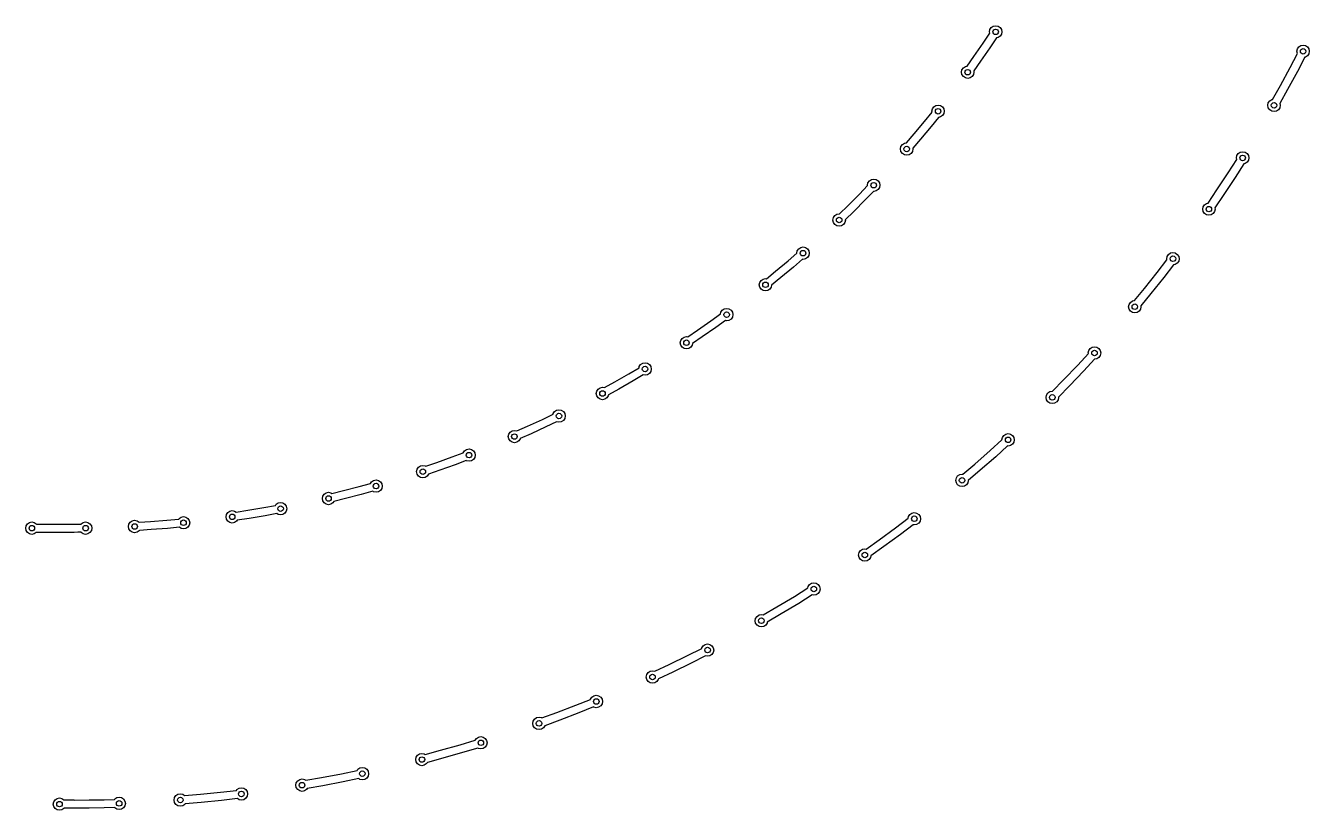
# Model space of a CAD drawing. Extents: x 97 to 313, y -170 to 213.
# Drawn here: x 261.4 to 307.92, y 72.12 to 100.56 of the extents above; entities that cross this region are included whole.
import ezdxf

# ---------------------------------------------------------------- set-up
doc = ezdxf.new("R2010")
doc.units = 0
doc.layers.add('BLACK', color=7, linetype='CONTINUOUS')

msp = doc.modelspace()

# ---------------------------------------------------------------- linework, layer by layer
at = {"layer": 'BLACK', "linetype": 'CONTINUOUS'}
for p, q in [((296.345, 100.42), (296.394, 100.493)), ((296.394, 100.493), (296.467, 100.541)), ((296.467, 100.541), (296.553, 100.558)), ((296.553, 100.558), (296.639, 100.541)), ((296.639, 100.541), (296.712, 100.493)), ((296.712, 100.493), (296.761, 100.42)), ((296.1, 99.9245), (296.339, 100.281)), ((296.328, 100.333), (296.345, 100.42)), ((296.339, 100.281), (296.328, 100.333)), ((296.588, 100.115), (296.347, 99.7563)), ((296.639, 100.126), (296.588, 100.115)), ((296.712, 100.174), (296.639, 100.126)), ((296.761, 100.247), (296.712, 100.174)), ((296.761, 100.42), (296.778, 100.333)), ((296.778, 100.333), (296.761, 100.247)), ((295.764, 99.439), (296.1, 99.9245)), ((296.347, 99.7563), (296.009, 99.2672)), ((307.471, 99.6286), (307.488, 99.7147)), ((307.487, 99.5485), (307.471, 99.6286)), ((307.488, 99.7147), (307.537, 99.7877)), ((307.537, 99.7877), (307.61, 99.8364)), ((307.61, 99.8364), (307.696, 99.8536)), ((307.696, 99.8536), (307.782, 99.8364)), ((307.782, 99.8364), (307.855, 99.7877)), ((307.855, 99.7877), (307.904, 99.7147)), ((307.904, 99.7147), (307.921, 99.6286)), ((307.921, 99.6286), (307.904, 99.5425)), ((295.456, 99.0792), (295.516, 99.0911)), ((295.516, 99.0911), (295.764, 99.439)), ((296.009, 99.2672), (295.758, 98.9159)), ((307.223, 99.04), (307.487, 99.5485)), ((307.754, 99.4151), (307.487, 98.9004)), ((307.782, 99.4207), (307.754, 99.4151)), ((307.855, 99.4695), (307.782, 99.4207)), ((307.904, 99.5425), (307.855, 99.4695)), ((295.317, 98.8713), (295.334, 98.9574)), ((295.334, 98.7852), (295.317, 98.8713)), ((295.334, 98.9574), (295.383, 99.0304)), ((295.383, 98.7122), (295.334, 98.7852)), ((295.383, 99.0304), (295.456, 99.0792)), ((295.456, 98.6634), (295.383, 98.7122)), ((295.542, 98.6463), (295.456, 98.6634)), ((295.628, 98.6634), (295.542, 98.6463)), ((295.701, 98.7122), (295.628, 98.6634)), ((295.75, 98.7852), (295.701, 98.7122)), ((295.767, 98.8713), (295.75, 98.7852)), ((295.758, 98.9159), (295.767, 98.8713)), ((306.873, 98.3898), (307.223, 99.04)), ((307.487, 98.9004), (307.135, 98.2463)), ((306.592, 97.887), (306.873, 98.3898)), ((307.135, 98.2463), (306.854, 97.7424)), ((306.418, 97.672), (306.435, 97.7581)), ((306.435, 97.7581), (306.484, 97.8311)), ((306.484, 97.8311), (306.557, 97.8799)), ((306.557, 97.8799), (306.592, 97.887)), ((306.854, 97.7424), (306.868, 97.672)), ((293.98, 97.0889), (294.249, 97.4226)), ((294.481, 97.2337), (294.211, 96.8995)), ((294.243, 97.4561), (294.26, 97.5422)), ((294.249, 97.4226), (294.243, 97.4561)), ((294.26, 97.5422), (294.309, 97.6152)), ((294.309, 97.6152), (294.382, 97.6639)), ((294.382, 97.6639), (294.468, 97.6811)), ((294.468, 97.6811), (294.554, 97.6639)), ((294.554, 97.2482), (294.481, 97.2337)), ((294.554, 97.6639), (294.627, 97.6152)), ((294.627, 97.297), (294.554, 97.2482)), ((294.627, 97.6152), (294.676, 97.5422)), ((294.676, 97.37), (294.627, 97.297)), ((294.676, 97.5422), (294.693, 97.4561)), ((294.693, 97.4561), (294.676, 97.37)), ((306.435, 97.5859), (306.418, 97.672)), ((306.484, 97.5129), (306.435, 97.5859)), ((306.557, 97.4641), (306.484, 97.5129)), ((306.643, 97.447), (306.557, 97.4641)), ((306.729, 97.4641), (306.643, 97.447)), ((306.802, 97.5129), (306.729, 97.4641)), ((306.851, 97.5859), (306.802, 97.5129)), ((306.868, 97.672), (306.851, 97.5859)), ((293.603, 96.6352), (293.98, 97.0889)), ((294.211, 96.8995), (293.831, 96.4423)), ((293.172, 96.2485), (293.245, 96.2973)), ((293.245, 96.2973), (293.327, 96.3136)), ((293.327, 96.3136), (293.603, 96.6352)), ((293.831, 96.4423), (293.551, 96.1154)), ((293.106, 96.0894), (293.123, 96.1755)), ((293.123, 96.0033), (293.106, 96.0894)), ((293.123, 96.1755), (293.172, 96.2485)), ((293.172, 95.9303), (293.123, 96.0033)), ((293.245, 95.8815), (293.172, 95.9303)), ((293.331, 95.8644), (293.245, 95.8815)), ((293.417, 95.8815), (293.331, 95.8644)), ((293.49, 95.9303), (293.417, 95.8815)), ((293.539, 96.0033), (293.49, 95.9303)), ((293.556, 96.0894), (293.539, 96.0033)), ((293.551, 96.1154), (293.556, 96.0894)), ((305.279, 95.765), (305.296, 95.8511)), ((305.296, 95.8511), (305.345, 95.9241)), ((305.345, 95.9241), (305.418, 95.9729)), ((305.418, 95.9729), (305.504, 95.99)), ((305.504, 95.99), (305.59, 95.9729)), ((305.59, 95.9729), (305.663, 95.9241)), ((305.663, 95.9241), (305.712, 95.8511)), ((305.712, 95.8511), (305.729, 95.765)), ((304.98, 95.2207), (305.291, 95.7068)), ((305.543, 95.5478), (305.231, 95.0583)), ((305.291, 95.7068), (305.279, 95.765)), ((305.59, 95.5571), (305.543, 95.5478)), ((305.663, 95.6059), (305.59, 95.5571)), ((305.712, 95.6789), (305.663, 95.6059)), ((305.729, 95.765), (305.712, 95.6789)), ((291.927, 94.8612), (291.976, 94.9342)), ((291.976, 94.9342), (292.049, 94.983)), ((292.049, 94.983), (292.135, 95.0001)), ((292.135, 95.0001), (292.221, 94.983)), ((292.221, 94.983), (292.294, 94.9342)), ((292.294, 94.9342), (292.343, 94.8612)), ((304.574, 94.6042), (304.98, 95.2207)), ((305.231, 95.0583), (304.822, 94.438)), ((291.201, 94.0342), (291.617, 94.4527)), ((291.617, 94.4527), (291.913, 94.7596)), ((292.128, 94.5516), (291.83, 94.2435)), ((291.91, 94.7751), (291.927, 94.8612)), ((291.913, 94.7596), (291.91, 94.7751)), ((292.135, 94.5501), (292.128, 94.5516)), ((292.221, 94.5673), (292.135, 94.5501)), ((292.294, 94.616), (292.221, 94.5673)), ((292.343, 94.689), (292.294, 94.616)), ((292.343, 94.8612), (292.36, 94.7751)), ((292.36, 94.7751), (292.343, 94.689)), ((304.25, 94.1285), (304.574, 94.6042)), ((304.822, 94.438), (304.496, 93.9592)), ((290.896, 93.7369), (291.201, 94.0342)), ((291.83, 94.2435), (291.411, 93.8219)), ((304.056, 93.9097), (304.073, 93.9958)), ((304.073, 93.9958), (304.122, 94.0688)), ((304.122, 94.0688), (304.195, 94.1175)), ((304.195, 94.1175), (304.25, 94.1285)), ((290.657, 93.5147), (290.674, 93.6008)), ((290.674, 93.4286), (290.657, 93.5147)), ((290.674, 93.6008), (290.723, 93.6738)), ((290.723, 93.6738), (290.796, 93.7226)), ((290.796, 93.7226), (290.882, 93.7397)), ((290.882, 93.7397), (290.896, 93.7369)), ((291.107, 93.5147), (291.09, 93.4286)), ((291.411, 93.8219), (291.105, 93.5231)), ((291.105, 93.5231), (291.107, 93.5147)), ((304.073, 93.8236), (304.056, 93.9097)), ((304.122, 93.7506), (304.073, 93.8236)), ((304.195, 93.7018), (304.122, 93.7506)), ((304.281, 93.6847), (304.195, 93.7018)), ((304.367, 93.7018), (304.281, 93.6847)), ((304.44, 93.7506), (304.367, 93.7018)), ((304.489, 93.8236), (304.44, 93.7506)), ((304.506, 93.9097), (304.489, 93.8236)), ((304.496, 93.9592), (304.506, 93.9097)), ((290.723, 93.3556), (290.674, 93.4286)), ((290.796, 93.3069), (290.723, 93.3556)), ((290.882, 93.2897), (290.796, 93.3069)), ((290.968, 93.3069), (290.882, 93.2897)), ((291.041, 93.3556), (290.968, 93.3069)), ((291.09, 93.4286), (291.041, 93.3556)), ((289.029, 92.0367), (289.349, 92.3143)), ((289.349, 92.3143), (289.366, 92.3979)), ((289.366, 92.3979), (289.415, 92.4709)), ((289.415, 92.4709), (289.488, 92.5197)), ((289.488, 92.5197), (289.574, 92.5368)), ((289.574, 92.5368), (289.66, 92.5197)), ((289.66, 92.5197), (289.733, 92.4709)), ((289.733, 92.1527), (289.66, 92.1039)), ((289.733, 92.4709), (289.782, 92.3979)), ((289.782, 92.2257), (289.733, 92.1527)), ((289.782, 92.3979), (289.799, 92.3118)), ((289.799, 92.3118), (289.782, 92.2257)), ((302.753, 92.1112), (302.77, 92.1973)), ((302.76, 92.0727), (302.753, 92.1112)), ((302.77, 92.1973), (302.819, 92.2703)), ((302.819, 92.2703), (302.892, 92.3191)), ((302.892, 92.3191), (302.978, 92.3362)), ((302.978, 92.3362), (303.064, 92.3191)), ((303.064, 92.3191), (303.137, 92.2703)), ((303.137, 92.2703), (303.186, 92.1973)), ((303.186, 92.1973), (303.203, 92.1112)), ((303.203, 92.1112), (303.186, 92.0251)), ((288.246, 91.3862), (288.577, 91.6567)), ((288.577, 91.6567), (289.029, 92.0367)), ((289.223, 91.8093), (288.768, 91.4266)), ((289.549, 92.0917), (289.223, 91.8093)), ((289.574, 92.0868), (289.549, 92.0917)), ((289.66, 92.1039), (289.574, 92.0868)), ((302.408, 91.6156), (302.76, 92.0727)), ((302.997, 91.89), (302.643, 91.4315)), ((303.064, 91.9034), (302.997, 91.89)), ((303.137, 91.9521), (303.064, 91.9034)), ((303.186, 92.0251), (303.137, 91.9521)), ((287.988, 91.1676), (288.006, 91.2537)), ((288.006, 91.2537), (288.054, 91.3267)), ((288.054, 91.3267), (288.127, 91.3755)), ((288.127, 91.3755), (288.213, 91.3926)), ((288.213, 91.3926), (288.246, 91.3862)), ((288.768, 91.4266), (288.436, 91.1557)), ((301.949, 91.0376), (302.408, 91.6156)), ((302.643, 91.4315), (302.181, 90.85)), ((288.006, 91.0815), (287.988, 91.1676)), ((288.054, 91.0085), (288.006, 91.0815)), ((288.127, 90.9597), (288.054, 91.0085)), ((288.213, 90.9426), (288.127, 90.9597)), ((288.3, 90.9597), (288.213, 90.9426)), ((288.373, 91.0085), (288.3, 90.9597)), ((288.421, 91.0815), (288.373, 91.0085)), ((288.436, 91.1557), (288.421, 91.0815)), ((301.586, 90.5949), (301.949, 91.0376)), ((302.181, 90.85), (301.814, 90.4023)), ((286.645, 90.2446), (286.718, 90.2934)), ((286.718, 90.2934), (286.804, 90.3105)), ((286.804, 90.3105), (286.89, 90.2934)), ((286.89, 90.2934), (286.963, 90.2446)), ((301.37, 90.3717), (301.387, 90.4578)), ((301.387, 90.2856), (301.37, 90.3717)), ((301.387, 90.4578), (301.436, 90.5308)), ((301.436, 90.2126), (301.387, 90.2856)), ((301.436, 90.5308), (301.509, 90.5796)), ((301.509, 90.5796), (301.586, 90.5949)), ((301.803, 90.2856), (301.754, 90.2126)), ((301.82, 90.3717), (301.803, 90.2856)), ((301.814, 90.4023), (301.82, 90.3717)), ((285.753, 89.5215), (286.237, 89.8598)), ((286.237, 89.8598), (286.584, 90.1103)), ((286.761, 89.8691), (286.41, 89.6161)), ((286.584, 90.1103), (286.596, 90.1716)), ((286.596, 90.1716), (286.645, 90.2446)), ((286.804, 89.8605), (286.761, 89.8691)), ((286.89, 89.8776), (286.804, 89.8605)), ((286.963, 89.9264), (286.89, 89.8776)), ((286.963, 90.2446), (287.012, 90.1716)), ((287.012, 89.9994), (286.963, 89.9264)), ((287.012, 90.1716), (287.029, 90.0855)), ((287.029, 90.0855), (287.012, 89.9994)), ((301.509, 90.1639), (301.436, 90.2126)), ((301.595, 90.1467), (301.509, 90.1639)), ((301.681, 90.1639), (301.595, 90.1467)), ((301.754, 90.2126), (301.681, 90.1639)), ((285.399, 89.2813), (285.753, 89.5215)), ((286.41, 89.6161), (285.923, 89.2753)), ((285.123, 89.0666), (285.14, 89.1527)), ((285.14, 88.9805), (285.123, 89.0666)), ((285.14, 89.1527), (285.188, 89.2257)), ((285.188, 88.9075), (285.14, 88.9805)), ((285.188, 89.2257), (285.261, 89.2745)), ((285.261, 88.8587), (285.188, 88.9075)), ((285.261, 89.2745), (285.348, 89.2916)), ((285.348, 88.8416), (285.261, 88.8587)), ((285.348, 89.2916), (285.399, 89.2813)), ((285.434, 88.8587), (285.348, 88.8416)), ((285.507, 88.9075), (285.434, 88.8587)), ((285.555, 88.9805), (285.507, 88.9075)), ((285.566, 89.0334), (285.555, 88.9805)), ((285.923, 89.2753), (285.566, 89.0334)), ((299.929, 88.7822), (299.978, 88.8552)), ((299.978, 88.8552), (300.051, 88.904)), ((300.051, 88.904), (300.137, 88.9211)), ((300.137, 88.9211), (300.223, 88.904)), ((300.223, 88.904), (300.296, 88.8552)), ((300.296, 88.8552), (300.345, 88.7822)), ((299.526, 88.253), (299.916, 88.6759)), ((300.134, 88.4717), (299.744, 88.0487)), ((299.912, 88.6961), (299.929, 88.7822)), ((299.916, 88.6759), (299.912, 88.6961)), ((300.137, 88.4711), (300.134, 88.4717)), ((300.223, 88.4882), (300.137, 88.4711)), ((300.296, 88.537), (300.223, 88.4882)), ((300.345, 88.61), (300.296, 88.537)), ((300.345, 88.7822), (300.362, 88.6961)), ((300.362, 88.6961), (300.345, 88.61)), ((282.751, 87.6453), (283.263, 87.9393)), ((283.263, 87.9393), (283.632, 88.1586)), ((283.632, 88.1586), (283.64, 88.1999)), ((283.64, 88.1999), (283.689, 88.2729)), ((283.689, 88.2729), (283.762, 88.3217)), ((283.762, 88.3217), (283.848, 88.3388)), ((283.848, 88.3388), (283.934, 88.3217)), ((283.934, 88.3217), (284.007, 88.2729)), ((284.007, 87.9547), (283.934, 87.9059)), ((284.007, 88.2729), (284.056, 88.1999)), ((284.056, 88.0277), (284.007, 87.9547)), ((284.056, 88.1999), (284.073, 88.1138)), ((284.073, 88.1138), (284.056, 88.0277)), ((299.017, 87.718), (299.526, 88.253)), ((299.744, 88.0487), (299.232, 87.5106)), ((282.379, 87.4388), (282.751, 87.6453)), ((283.414, 87.6813), (282.898, 87.385)), ((283.784, 87.9015), (283.414, 87.6813)), ((283.848, 87.8888), (283.784, 87.9015)), ((283.934, 87.9059), (283.848, 87.8888)), ((298.616, 87.3091), (299.017, 87.718)), ((299.232, 87.5106), (298.828, 87.0989)), ((282.081, 87.2282), (282.098, 87.3143)), ((282.098, 87.1421), (282.081, 87.2282)), ((282.098, 87.3143), (282.147, 87.3873)), ((282.147, 87.0691), (282.098, 87.1421)), ((282.147, 87.3873), (282.22, 87.4361)), ((282.22, 87.0203), (282.147, 87.0691)), ((282.22, 87.4361), (282.306, 87.4532)), ((282.306, 87.0032), (282.22, 87.0203)), ((282.306, 87.4532), (282.379, 87.4388)), ((282.392, 87.0203), (282.306, 87.0032)), ((282.465, 87.0691), (282.392, 87.0203)), ((282.514, 87.1421), (282.465, 87.0691)), ((282.521, 87.1757), (282.514, 87.1421)), ((282.898, 87.385), (282.521, 87.1757)), ((298.381, 87.0862), (298.398, 87.1723)), ((298.398, 87.0001), (298.381, 87.0862)), ((298.398, 87.1723), (298.447, 87.2453)), ((298.447, 86.9271), (298.398, 87.0001)), ((298.447, 87.2453), (298.52, 87.294)), ((298.52, 87.294), (298.606, 87.3112)), ((298.606, 87.3112), (298.616, 87.3091)), ((298.814, 87.0001), (298.765, 86.9271)), ((298.831, 87.0862), (298.814, 87.0001)), ((298.828, 87.0989), (298.831, 87.0862)), ((280.52, 86.4984), (280.569, 86.5714)), ((280.569, 86.5714), (280.642, 86.6202)), ((280.642, 86.6202), (280.728, 86.6373)), ((280.728, 86.6373), (280.814, 86.6202)), ((280.814, 86.6202), (280.887, 86.5714)), ((280.887, 86.5714), (280.936, 86.4984)), ((298.52, 86.8783), (298.447, 86.9271)), ((298.606, 86.8612), (298.52, 86.8783)), ((298.692, 86.8783), (298.606, 86.8612)), ((298.765, 86.9271), (298.692, 86.8783)), ((279.594, 86.043), (280.13, 86.2904)), ((280.13, 86.2904), (280.515, 86.4755)), ((280.642, 86.2045), (280.257, 86.02)), ((280.515, 86.4755), (280.52, 86.4984)), ((280.642, 86.2044), (280.642, 86.2045)), ((280.728, 86.1873), (280.642, 86.2044)), ((280.814, 86.2044), (280.728, 86.1873)), ((280.887, 86.2532), (280.814, 86.2044)), ((280.936, 86.3262), (280.887, 86.2532)), ((280.936, 86.4984), (280.953, 86.4123)), ((280.953, 86.4123), (280.936, 86.3262)), ((278.889, 85.667), (278.906, 85.7531)), ((278.906, 85.5809), (278.889, 85.667)), ((278.906, 85.7531), (278.955, 85.8261)), ((278.955, 85.8261), (279.028, 85.8749)), ((279.028, 85.8749), (279.114, 85.892)), ((279.114, 85.892), (279.2, 85.8749)), ((279.2, 85.8749), (279.206, 85.8708)), ((279.206, 85.8708), (279.594, 86.043)), ((279.325, 85.5965), (279.322, 85.5809)), ((279.717, 85.7707), (279.325, 85.5965)), ((280.257, 86.02), (279.717, 85.7707)), ((296.78, 85.5465), (296.797, 85.6326)), ((296.797, 85.6326), (296.846, 85.7056)), ((296.846, 85.7056), (296.919, 85.7544)), ((296.919, 85.7544), (297.005, 85.7715)), ((297.005, 85.7715), (297.091, 85.7544)), ((297.091, 85.7544), (297.164, 85.7056)), ((297.164, 85.7056), (297.213, 85.6326)), ((297.213, 85.6326), (297.23, 85.5465)), ((277.261, 85.0805), (277.31, 85.1535)), ((277.31, 85.1535), (277.383, 85.2023)), ((277.383, 85.2023), (277.469, 85.2194)), ((277.469, 85.2194), (277.555, 85.2023)), ((277.555, 85.2023), (277.628, 85.1535)), ((277.628, 85.1535), (277.677, 85.0805)), ((278.955, 85.5079), (278.906, 85.5809)), ((279.028, 85.4591), (278.955, 85.5079)), ((279.114, 85.442), (279.028, 85.4591)), ((279.2, 85.4591), (279.114, 85.442)), ((279.273, 85.5079), (279.2, 85.4591)), ((279.322, 85.5809), (279.273, 85.5079)), ((295.802, 84.6718), (296.356, 85.1594)), ((296.356, 85.1594), (296.78, 85.5437)), ((296.984, 85.3256), (296.555, 84.9367)), ((296.78, 85.5437), (296.78, 85.5465)), ((297.005, 85.3215), (296.984, 85.3256)), ((297.091, 85.3386), (297.005, 85.3215)), ((297.164, 85.3874), (297.091, 85.3386)), ((297.213, 85.4604), (297.164, 85.3874)), ((297.23, 85.5465), (297.213, 85.4604)), ((275.903, 84.5891), (276.307, 84.7272)), ((276.307, 84.7272), (276.863, 84.9261)), ((276.863, 84.9261), (277.26, 85.0751)), ((277.368, 84.7964), (276.966, 84.6454)), ((277.26, 85.0751), (277.261, 85.0805)), ((277.383, 84.7865), (277.368, 84.7964)), ((277.469, 84.7694), (277.383, 84.7865)), ((277.555, 84.7865), (277.469, 84.7694)), ((277.628, 84.8353), (277.555, 84.7865)), ((277.677, 84.9083), (277.628, 84.8353)), ((277.677, 85.0805), (277.694, 84.9944)), ((277.694, 84.9944), (277.677, 84.9083)), ((295.365, 84.2983), (295.802, 84.6718)), ((296.555, 84.9367), (295.998, 84.4461)), ((275.571, 84.3953), (275.588, 84.4814)), ((275.588, 84.3092), (275.571, 84.3953)), ((275.588, 84.4814), (275.637, 84.5544)), ((275.637, 84.2362), (275.588, 84.3092)), ((275.637, 84.5544), (275.71, 84.6031)), ((275.71, 84.1874), (275.637, 84.2362)), ((275.71, 84.6031), (275.796, 84.6203)), ((275.796, 84.6203), (275.882, 84.6031)), ((275.882, 84.6031), (275.903, 84.5891)), ((275.955, 84.2362), (275.882, 84.1874)), ((276.002, 84.3073), (275.955, 84.2362)), ((276.406, 84.445), (276.002, 84.3073)), ((276.966, 84.6454), (276.406, 84.445)), ((295.129, 84.165), (295.177, 84.238)), ((295.177, 84.238), (295.25, 84.2868)), ((295.25, 84.2868), (295.337, 84.3039)), ((295.337, 84.3039), (295.365, 84.2983)), ((295.998, 84.4461), (295.56, 84.0727)), ((272.916, 83.7083), (273.488, 83.8571)), ((273.488, 83.8571), (273.899, 83.9708)), ((273.899, 83.9708), (273.939, 84.0304)), ((273.939, 84.0304), (274.012, 84.0792)), ((274.012, 84.0792), (274.098, 84.0963)), ((274.098, 84.0963), (274.184, 84.0792)), ((274.184, 84.0792), (274.257, 84.0304)), ((274.257, 84.0304), (274.306, 83.9574)), ((274.306, 83.7852), (274.257, 83.7122)), ((274.306, 83.9574), (274.323, 83.8713)), ((274.323, 83.8713), (274.306, 83.7852)), ((275.796, 84.1703), (275.71, 84.1874)), ((275.882, 84.1874), (275.796, 84.1703)), ((295.112, 84.0789), (295.129, 84.165)), ((295.129, 83.9928), (295.112, 84.0789)), ((295.177, 83.9198), (295.129, 83.9928)), ((295.25, 83.871), (295.177, 83.9198)), ((295.337, 83.8539), (295.25, 83.871)), ((295.423, 83.871), (295.337, 83.8539)), ((295.496, 83.9198), (295.423, 83.871)), ((295.544, 83.9928), (295.496, 83.9198)), ((295.56, 84.0727), (295.544, 83.9928)), ((270.554, 83.2597), (270.64, 83.2768)), ((270.64, 83.2768), (270.726, 83.2597)), ((272.153, 83.4231), (272.17, 83.5092)), ((272.17, 83.337), (272.153, 83.4231)), ((272.17, 83.5092), (272.219, 83.5822)), ((272.219, 83.264), (272.17, 83.337)), ((272.219, 83.5822), (272.292, 83.6309)), ((272.292, 83.6309), (272.378, 83.6481)), ((272.378, 83.6481), (272.464, 83.6309)), ((272.464, 83.6309), (272.5, 83.6064)), ((272.5, 83.6064), (272.916, 83.7083)), ((272.572, 83.3161), (272.537, 83.264)), ((272.99, 83.4185), (272.572, 83.3161)), ((273.565, 83.5684), (272.99, 83.4185)), ((273.982, 83.6835), (273.565, 83.5684)), ((274.012, 83.6634), (273.982, 83.6835)), ((274.098, 83.6463), (274.012, 83.6634)), ((274.184, 83.6634), (274.098, 83.6463)), ((274.257, 83.7122), (274.184, 83.6634)), ((268.662, 82.7581), (268.679, 82.8442)), ((268.679, 82.8442), (268.728, 82.9172)), ((268.728, 82.9172), (268.801, 82.9659)), ((268.801, 82.9659), (268.887, 82.9831)), ((268.887, 82.9831), (268.973, 82.9659)), ((268.973, 82.9659), (269.027, 82.93)), ((269.027, 82.93), (269.449, 82.9943)), ((269.449, 82.9943), (270.031, 83.0919)), ((270.031, 83.0919), (270.453, 83.169)), ((270.507, 82.8751), (270.083, 82.7974)), ((270.453, 83.169), (270.481, 83.2109)), ((270.481, 83.2109), (270.554, 83.2597)), ((270.554, 82.844), (270.507, 82.8751)), ((270.64, 82.8268), (270.554, 82.844)), ((270.726, 82.844), (270.64, 82.8268)), ((270.726, 83.2597), (270.799, 83.2109)), ((270.799, 82.8927), (270.726, 82.844)), ((270.799, 83.2109), (270.848, 83.1379)), ((270.848, 82.9657), (270.799, 82.8927)), ((270.848, 83.1379), (270.865, 83.0518)), ((270.865, 83.0518), (270.848, 82.9657)), ((272.292, 83.2152), (272.219, 83.264)), ((272.378, 83.1981), (272.292, 83.2152)), ((272.464, 83.2152), (272.378, 83.1981)), ((272.537, 83.264), (272.464, 83.2152)), ((293.397, 82.7735), (293.446, 82.8465)), ((293.446, 82.8465), (293.519, 82.8953)), ((293.519, 82.8953), (293.605, 82.9124)), ((293.605, 82.9124), (293.691, 82.8953)), ((293.691, 82.8953), (293.764, 82.8465)), ((293.764, 82.8465), (293.813, 82.7735)), ((261.402, 82.3452), (261.419, 82.4313)), ((261.419, 82.2591), (261.402, 82.3452)), ((261.419, 82.4313), (261.468, 82.5043)), ((261.468, 82.5043), (261.541, 82.553)), ((261.541, 82.553), (261.627, 82.5702)), ((261.627, 82.5702), (261.713, 82.553)), ((261.713, 82.553), (261.786, 82.5043)), ((261.786, 82.5043), (261.793, 82.4952)), ((261.793, 82.4952), (263.154, 82.4952)), ((263.154, 82.4952), (263.154, 82.4951)), ((263.154, 82.4951), (263.155, 82.4951)), ((263.155, 82.4951), (263.294, 82.4953)), ((263.294, 82.4953), (263.408, 82.4959)), ((263.408, 82.4959), (263.415, 82.5065)), ((263.415, 82.5065), (263.488, 82.5552)), ((263.488, 82.5552), (263.574, 82.5724)), ((263.574, 82.5724), (263.66, 82.5552)), ((263.66, 82.5552), (263.733, 82.5065)), ((263.733, 82.5065), (263.782, 82.4335)), ((263.782, 82.4335), (263.799, 82.3474)), ((263.799, 82.3474), (263.782, 82.2613)), ((265.126, 82.4055), (265.143, 82.4916)), ((265.143, 82.3194), (265.126, 82.4055)), ((265.143, 82.4916), (265.192, 82.5646)), ((265.192, 82.5646), (265.265, 82.6134)), ((265.265, 82.6134), (265.351, 82.6305)), ((265.351, 82.6305), (265.437, 82.6134)), ((265.437, 82.6134), (265.51, 82.5646)), ((265.51, 82.5646), (265.931, 82.591)), ((265.931, 82.591), (266.52, 82.6364)), ((266.52, 82.6364), (266.947, 82.6758)), ((266.972, 82.378), (266.545, 82.3386)), ((266.947, 82.6758), (266.964, 82.7016)), ((266.964, 82.7016), (267.037, 82.7504)), ((267.037, 82.3347), (266.972, 82.378)), ((267.037, 82.7504), (267.123, 82.7675)), ((267.123, 82.7675), (267.209, 82.7504)), ((267.209, 82.7504), (267.282, 82.7016)), ((267.282, 82.3834), (267.209, 82.3347)), ((267.282, 82.7016), (267.331, 82.6286)), ((267.331, 82.4564), (267.282, 82.3834)), ((267.331, 82.6286), (267.348, 82.5425)), ((267.348, 82.5425), (267.331, 82.4564)), ((268.679, 82.672), (268.662, 82.7581)), ((268.728, 82.599), (268.679, 82.672)), ((268.801, 82.5502), (268.728, 82.599)), ((268.887, 82.5331), (268.801, 82.5502)), ((268.973, 82.5502), (268.887, 82.5331)), ((269.046, 82.599), (268.973, 82.5502)), ((269.069, 82.6342), (269.046, 82.599)), ((269.496, 82.6992), (269.069, 82.6342)), ((270.083, 82.7974), (269.496, 82.6992)), ((292.33, 81.9228), (292.925, 82.3594)), ((292.925, 82.3594), (293.384, 82.7065)), ((293.567, 82.4701), (293.103, 82.1199)), ((293.384, 82.7065), (293.397, 82.7735)), ((293.605, 82.4624), (293.567, 82.4701)), ((293.691, 82.4795), (293.605, 82.4624)), ((293.764, 82.5283), (293.691, 82.4795)), ((293.813, 82.6013), (293.764, 82.5283)), ((293.813, 82.7735), (293.83, 82.6874)), ((293.83, 82.6874), (293.813, 82.6013)), ((261.468, 82.1861), (261.419, 82.2591)), ((261.541, 82.1373), (261.468, 82.1861)), ((261.627, 82.1202), (261.541, 82.1373)), ((261.713, 82.1373), (261.627, 82.1202)), ((261.786, 82.1861), (261.713, 82.1373)), ((261.793, 82.1952), (261.786, 82.1861)), ((263.154, 82.1952), (261.793, 82.1952)), ((263.295, 82.1954), (263.154, 82.1952)), ((263.41, 82.196), (263.295, 82.1954)), ((263.415, 82.1883), (263.41, 82.196)), ((263.488, 82.1395), (263.415, 82.1883)), ((263.574, 82.1224), (263.488, 82.1395)), ((263.66, 82.1395), (263.574, 82.1224)), ((263.733, 82.1883), (263.66, 82.1395)), ((263.782, 82.2613), (263.733, 82.1883)), ((265.192, 82.2464), (265.143, 82.3194)), ((265.265, 82.1976), (265.192, 82.2464)), ((265.351, 82.1805), (265.265, 82.1976)), ((265.437, 82.1976), (265.351, 82.1805)), ((265.51, 82.2464), (265.437, 82.1976)), ((265.523, 82.266), (265.51, 82.2464)), ((265.952, 82.2928), (265.523, 82.266)), ((266.545, 82.3386), (265.952, 82.2928)), ((267.123, 82.3175), (267.037, 82.3347)), ((267.209, 82.3347), (267.123, 82.3175)), ((291.86, 81.5893), (292.33, 81.9228)), ((293.103, 82.1199), (292.504, 81.6807)), ((291.588, 81.3736), (291.605, 81.4597)), ((291.605, 81.4597), (291.654, 81.5327)), ((291.654, 81.5327), (291.727, 81.5815)), ((291.727, 81.5815), (291.813, 81.5986)), ((291.813, 81.5986), (291.86, 81.5893)), ((292.504, 81.6807), (292.033, 81.3455)), ((291.605, 81.2875), (291.588, 81.3736)), ((291.654, 81.2145), (291.605, 81.2875)), ((291.727, 81.1658), (291.654, 81.2145)), ((291.813, 81.1486), (291.727, 81.1658)), ((291.899, 81.1658), (291.813, 81.1486)), ((291.972, 81.2145), (291.899, 81.1658)), ((292.021, 81.2875), (291.972, 81.2145)), ((292.033, 81.3455), (292.021, 81.2875)), ((289.259, 79.8749), (289.748, 80.1809)), ((289.748, 80.1809), (289.758, 80.2274)), ((289.758, 80.2274), (289.806, 80.3004)), ((289.806, 80.3004), (289.879, 80.3492)), ((289.879, 80.3492), (289.965, 80.3663)), ((289.965, 80.3663), (290.052, 80.3492)), ((290.052, 80.3492), (290.125, 80.3004)), ((290.125, 80.3004), (290.173, 80.2274)), ((290.173, 80.0552), (290.125, 79.9822)), ((290.173, 80.2274), (290.19, 80.1413)), ((290.19, 80.1413), (290.173, 80.0552)), ((288.627, 79.493), (289.259, 79.8749)), ((289.415, 79.6205), (288.779, 79.2363)), ((289.907, 79.9279), (289.415, 79.6205)), ((289.965, 79.9163), (289.907, 79.9279)), ((290.052, 79.9334), (289.965, 79.9163)), ((290.125, 79.9822), (290.052, 79.9334)), ((287.856, 79.0779), (287.905, 79.1508)), ((287.905, 79.1508), (287.978, 79.1996)), ((287.978, 79.1996), (288.064, 79.2167)), ((288.064, 79.2167), (288.131, 79.2033)), ((288.131, 79.2033), (288.627, 79.493)), ((288.779, 79.2363), (288.279, 78.944)), ((287.839, 78.9917), (287.856, 79.0779)), ((287.856, 78.9056), (287.839, 78.9917)), ((287.905, 78.8327), (287.856, 78.9056)), ((287.978, 78.7839), (287.905, 78.8327)), ((288.064, 78.7668), (287.978, 78.7839)), ((288.15, 78.7839), (288.064, 78.7668)), ((288.223, 78.8327), (288.15, 78.7839)), ((288.272, 78.9056), (288.223, 78.8327)), ((288.279, 78.944), (288.272, 78.9056)), ((286.028, 78.1361), (286.114, 78.1533)), ((286.114, 78.1533), (286.2, 78.1361)), ((284.723, 77.4013), (285.386, 77.7257)), ((285.386, 77.7257), (285.9, 77.9866)), ((286.033, 77.7193), (285.52, 77.4584)), ((285.9, 77.9866), (285.906, 78.0144)), ((285.906, 78.0144), (285.955, 78.0874)), ((285.955, 78.0874), (286.028, 78.1361)), ((286.114, 77.7033), (286.033, 77.7193)), ((286.2, 77.7204), (286.114, 77.7033)), ((286.2, 78.1361), (286.273, 78.0874)), ((286.273, 77.7692), (286.2, 77.7204)), ((286.273, 78.0874), (286.322, 78.0144)), ((286.322, 77.8422), (286.273, 77.7692)), ((286.322, 78.0144), (286.339, 77.9283)), ((286.339, 77.9283), (286.322, 77.8422)), ((284.207, 77.1581), (284.723, 77.4013)), ((285.52, 77.4584), (284.852, 77.1321)), ((283.893, 76.952), (283.91, 77.0381)), ((283.91, 76.8659), (283.893, 76.952)), ((283.91, 77.0381), (283.959, 77.1111)), ((283.959, 76.7929), (283.91, 76.8659)), ((283.959, 77.1111), (284.032, 77.1599)), ((284.032, 76.7442), (283.959, 76.7929)), ((284.032, 77.1599), (284.118, 77.177)), ((284.118, 77.177), (284.204, 77.1599)), ((284.204, 77.1599), (284.207, 77.1581)), ((284.277, 76.7929), (284.204, 76.7442)), ((284.326, 76.8659), (284.277, 76.7929)), ((284.33, 76.886), (284.326, 76.8659)), ((284.852, 77.1321), (284.33, 76.886)), ((284.118, 76.727), (284.032, 76.7442)), ((284.204, 76.7442), (284.118, 76.727)), ((280.649, 75.6644), (281.339, 75.9286)), ((281.339, 75.9286), (281.871, 76.1419)), ((281.984, 75.8653), (281.447, 75.6506)), ((281.871, 76.1419), (281.873, 76.1519)), ((281.873, 76.1519), (281.922, 76.2249)), ((281.922, 76.2249), (281.995, 76.2737)), ((281.995, 75.858), (281.984, 75.8653)), ((281.995, 76.2737), (282.081, 76.2908)), ((282.081, 75.8408), (281.995, 75.858)), ((282.081, 76.2908), (282.167, 76.2737)), ((282.167, 75.858), (282.081, 75.8408)), ((282.167, 76.2737), (282.24, 76.2249)), ((282.24, 75.9067), (282.167, 75.858)), ((282.24, 76.2249), (282.289, 76.1519)), ((282.289, 75.9797), (282.24, 75.9067)), ((282.289, 76.1519), (282.306, 76.0658)), ((282.306, 76.0658), (282.289, 75.9797)), ((279.798, 75.3567), (279.847, 75.4297)), ((279.847, 75.4297), (279.92, 75.4785)), ((279.92, 75.4785), (280.006, 75.4956)), ((280.006, 75.4956), (280.092, 75.4785)), ((280.092, 75.4785), (280.11, 75.4668)), ((280.11, 75.4668), (280.649, 75.6644)), ((280.754, 75.3847), (280.215, 75.1872)), ((281.447, 75.6506), (280.754, 75.3847)), ((279.781, 75.2706), (279.798, 75.3567)), ((279.798, 75.1845), (279.781, 75.2706)), ((279.847, 75.1115), (279.798, 75.1845)), ((279.92, 75.0627), (279.847, 75.1115)), ((280.006, 75.0456), (279.92, 75.0627)), ((280.092, 75.0627), (280.006, 75.0456)), ((280.165, 75.1115), (280.092, 75.0627)), ((280.214, 75.1845), (280.165, 75.1115)), ((280.215, 75.1872), (280.214, 75.1845)), ((276.437, 74.2959), (277.147, 74.4979)), ((277.147, 74.4979), (277.697, 74.663)), ((277.697, 74.663), (277.74, 74.7278)), ((277.74, 74.7278), (277.813, 74.7765)), ((277.813, 74.7765), (277.899, 74.7937)), ((277.899, 74.7937), (277.985, 74.7765)), ((277.985, 74.7765), (278.058, 74.7278)), ((278.058, 74.7278), (278.107, 74.6548)), ((278.107, 74.4825), (278.058, 74.4096)), ((278.107, 74.6548), (278.124, 74.5687)), ((278.124, 74.5687), (278.107, 74.4825)), ((275.537, 73.9607), (275.554, 74.0468)), ((275.554, 74.0468), (275.603, 74.1198)), ((275.603, 74.1198), (275.676, 74.1686)), ((275.676, 74.1686), (275.762, 74.1857)), ((275.762, 74.1857), (275.848, 74.1686)), ((275.848, 74.1686), (275.881, 74.1466)), ((275.881, 74.1466), (276.437, 74.2959)), ((276.516, 74.0081), (275.959, 73.8583)), ((277.231, 74.2113), (276.516, 74.0081)), ((277.787, 74.3783), (277.231, 74.2113)), ((277.813, 74.3608), (277.787, 74.3783)), ((277.899, 74.3437), (277.813, 74.3608)), ((277.985, 74.3608), (277.899, 74.3437)), ((278.058, 74.4096), (277.985, 74.3608)), ((272.845, 73.4448), (273.41, 73.5611)), ((273.41, 73.5611), (273.441, 73.6077)), ((273.441, 73.6077), (273.514, 73.6564)), ((273.514, 73.6564), (273.601, 73.6736)), ((273.601, 73.6736), (273.687, 73.6564)), ((273.687, 73.6564), (273.76, 73.6077)), ((273.76, 73.6077), (273.808, 73.5347)), ((273.808, 73.5347), (273.826, 73.4486)), ((275.554, 73.8746), (275.537, 73.9607)), ((275.603, 73.8016), (275.554, 73.8746)), ((275.676, 73.7529), (275.603, 73.8016)), ((275.762, 73.7357), (275.676, 73.7529)), ((275.848, 73.7529), (275.762, 73.7357)), ((275.921, 73.8016), (275.848, 73.7529)), ((275.959, 73.8583), (275.921, 73.8016)), ((271.193, 73.0327), (271.21, 73.1188)), ((271.21, 73.1188), (271.259, 73.1918)), ((271.259, 73.1918), (271.332, 73.2406)), ((271.332, 73.2406), (271.418, 73.2577)), ((271.418, 73.2577), (271.504, 73.2406)), ((271.504, 73.2406), (271.553, 73.2074)), ((271.553, 73.2074), (272.12, 73.3066)), ((272.12, 73.3066), (272.845, 73.4448)), ((272.903, 73.1519), (272.174, 73.0129)), ((273.472, 73.269), (272.903, 73.1519)), ((273.514, 73.2407), (273.472, 73.269)), ((273.601, 73.2236), (273.514, 73.2407)), ((273.687, 73.2407), (273.601, 73.2236)), ((273.76, 73.2895), (273.687, 73.2407)), ((273.808, 73.3625), (273.76, 73.2895)), ((273.826, 73.4486), (273.808, 73.3625)), ((262.541, 72.553), (262.627, 72.5702)), ((262.627, 72.5702), (262.713, 72.553)), ((264.631, 72.531), (264.704, 72.5798)), ((264.704, 72.5798), (264.79, 72.5969)), ((264.79, 72.5969), (264.876, 72.5798)), ((264.876, 72.5798), (264.949, 72.531)), ((266.783, 72.4939), (266.801, 72.58)), ((266.801, 72.58), (266.849, 72.653)), ((266.849, 72.653), (266.922, 72.7018)), ((266.922, 72.7018), (267.008, 72.7189)), ((267.008, 72.7189), (267.095, 72.7018)), ((267.095, 72.7018), (267.163, 72.6562)), ((267.163, 72.6562), (267.732, 72.7044)), ((267.732, 72.7044), (268.467, 72.7777)), ((268.467, 72.7777), (269.04, 72.8434)), ((269.04, 72.8434), (269.06, 72.8735)), ((269.06, 72.8735), (269.133, 72.9223)), ((269.133, 72.9223), (269.22, 72.9394)), ((269.22, 72.9394), (269.306, 72.9223)), ((269.306, 72.9223), (269.379, 72.8735)), ((269.379, 72.8735), (269.427, 72.8005)), ((269.427, 72.6283), (269.379, 72.5553)), ((269.427, 72.8005), (269.445, 72.7144)), ((269.445, 72.7144), (269.427, 72.6283)), ((271.21, 72.9466), (271.193, 73.0327)), ((271.259, 72.8736), (271.21, 72.9466)), ((271.332, 72.8249), (271.259, 72.8736)), ((271.418, 72.8077), (271.332, 72.8249)), ((271.504, 72.8249), (271.418, 72.8077)), ((271.577, 72.8736), (271.504, 72.8249)), ((271.603, 72.9129), (271.577, 72.8736)), ((272.174, 73.0129), (271.603, 72.9129)), ((262.402, 72.3452), (262.419, 72.4313)), ((262.419, 72.2591), (262.402, 72.3452)), ((262.419, 72.4313), (262.468, 72.5043)), ((262.468, 72.1861), (262.419, 72.2591)), ((262.468, 72.5043), (262.541, 72.553)), ((262.541, 72.1373), (262.468, 72.1861)), ((262.627, 72.1202), (262.541, 72.1373)), ((262.713, 72.1373), (262.627, 72.1202)), ((262.713, 72.553), (262.786, 72.5043)), ((262.786, 72.1861), (262.713, 72.1373)), ((262.786, 72.5043), (262.793, 72.4952)), ((262.793, 72.1952), (262.786, 72.1861)), ((262.793, 72.4952), (263.154, 72.4952)), ((263.154, 72.1952), (262.793, 72.1952)), ((263.154, 72.4952), (263.157, 72.4944)), ((263.701, 72.1981), (263.154, 72.1952)), ((263.157, 72.4944), (263.698, 72.4974)), ((263.698, 72.4974), (264.241, 72.5063)), ((264.248, 72.2071), (263.701, 72.1981)), ((264.241, 72.5063), (264.621, 72.5166)), ((264.628, 72.2175), (264.248, 72.2071)), ((264.621, 72.5166), (264.631, 72.531)), ((264.631, 72.2128), (264.628, 72.2175)), ((264.704, 72.1641), (264.631, 72.2128)), ((264.79, 72.1469), (264.704, 72.1641)), ((264.876, 72.1641), (264.79, 72.1469)), ((264.949, 72.2128), (264.876, 72.1641)), ((264.949, 72.531), (264.998, 72.458)), ((264.998, 72.2858), (264.949, 72.2128)), ((264.998, 72.458), (265.015, 72.3719)), ((265.015, 72.3719), (264.998, 72.2858)), ((266.801, 72.4078), (266.783, 72.4939)), ((266.849, 72.3348), (266.801, 72.4078)), ((266.922, 72.2861), (266.849, 72.3348)), ((267.008, 72.2689), (266.922, 72.2861)), ((267.095, 72.2861), (267.008, 72.2689)), ((267.168, 72.3348), (267.095, 72.2861)), ((267.183, 72.3582), (267.168, 72.3348)), ((267.76, 72.4071), (267.183, 72.3582)), ((268.499, 72.4808), (267.76, 72.4071)), ((269.073, 72.5466), (268.499, 72.4808)), ((269.133, 72.5065), (269.073, 72.5466)), ((269.22, 72.4894), (269.133, 72.5065)), ((269.306, 72.5065), (269.22, 72.4894)), ((269.379, 72.5553), (269.306, 72.5065))]:
    msp.add_line(p, q, dxfattribs=at)
at = {"layer": 'BLACK'}
for centre in [(296.553, 100.333), (307.696, 99.6286), (295.542, 98.8713), (306.643, 97.672), (294.468, 97.4561), (293.331, 96.0894), (305.504, 95.765), (292.135, 94.7751), (304.281, 93.9097), (290.882, 93.5147), (289.574, 92.3118), (302.978, 92.1112), (288.213, 91.1676), (301.595, 90.3717), (286.804, 90.0855), (285.348, 89.0666), (300.137, 88.6961), (283.848, 88.1138), (282.306, 87.2282), (298.606, 87.0862), (280.728, 86.4123), (279.114, 85.667), (297.005, 85.5465), (277.469, 84.9944), (275.796, 84.3953), (274.098, 83.8713), (295.337, 84.0789), (272.378, 83.4231), (268.887, 82.7581), (270.64, 83.0518), (261.627, 82.3452), (263.574, 82.3474), (265.351, 82.4055), (267.123, 82.5425), (293.605, 82.6874), (291.813, 81.3736), (289.965, 80.1413), (288.064, 78.9917), (286.114, 77.9283), (284.118, 76.952), (282.081, 76.0658), (280.006, 75.2706), (277.899, 74.5687), (275.762, 73.9607), (273.601, 73.4486), (271.418, 73.0327), (267.008, 72.4939), (269.22, 72.7144), (262.627, 72.3452), (264.79, 72.3719)]:
    msp.add_circle(centre, 0.1, dxfattribs=at)

doc.saveas('drawing.dxf')
